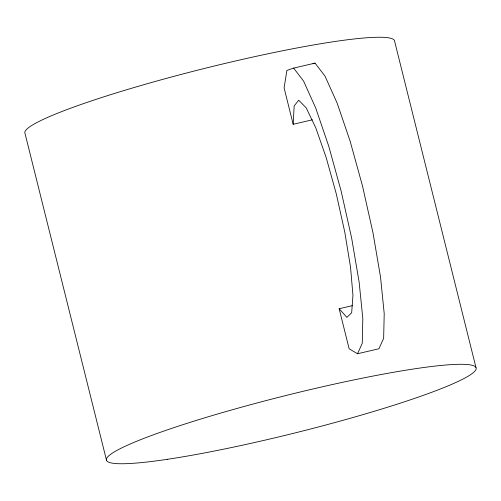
<?xml version="1.0" encoding="UTF-8"?>
<svg xmlns="http://www.w3.org/2000/svg" width="501" height="501" viewBox="0 0 501 501"><rect width="100%" height="100%" fill="white"/><g stroke="black" fill="none" stroke-linecap="round" stroke-linejoin="round"><path stroke-width="0.75" d="M312.355 119.808L293.173 124.286L294.156 105.93L298.684 100.213L306.199 107.828L315.78 127.855L326.257 157.821L336.334 194.062L344.776 232.113L350.55 267.315L352.948 295.339L351.671 312.749L346.88 317.402L339.158 308.735L352.441 305.635M339.158 308.735L349.141 348.777L357.526 353.756L362.254 343.31L362.818 318.561L359.148 282.188L351.646 238.094L341.125 191.038L328.706 146.085L315.736 108.084L303.612 81.118L293.636 68.105L286.891 70.434L284.092 87.863L293.173 124.286M313.012 63.809L315.035 63.107L325.011 76.127L337.135 103.087L350.105 141.094L362.517 186.046L373.045 233.103L380.541 277.191L384.211 313.57L383.653 338.313L378.925 348.759L357.526 353.756M293.636 68.105L315.035 63.107M475.95 367.433L394.406 40.387A190.537 19.257 -14 0 0 200.005 69.564A190.537 19.257 -14 0 0 25.05 133.567L106.594 460.613M167.559 459.279A190.537 19.257 -14 0 0 472.174 373.527A190.537 19.257 -14 0 0 234.08 409.261A190.537 19.257 -14 0 0 167.559 459.279"/></g></svg>
